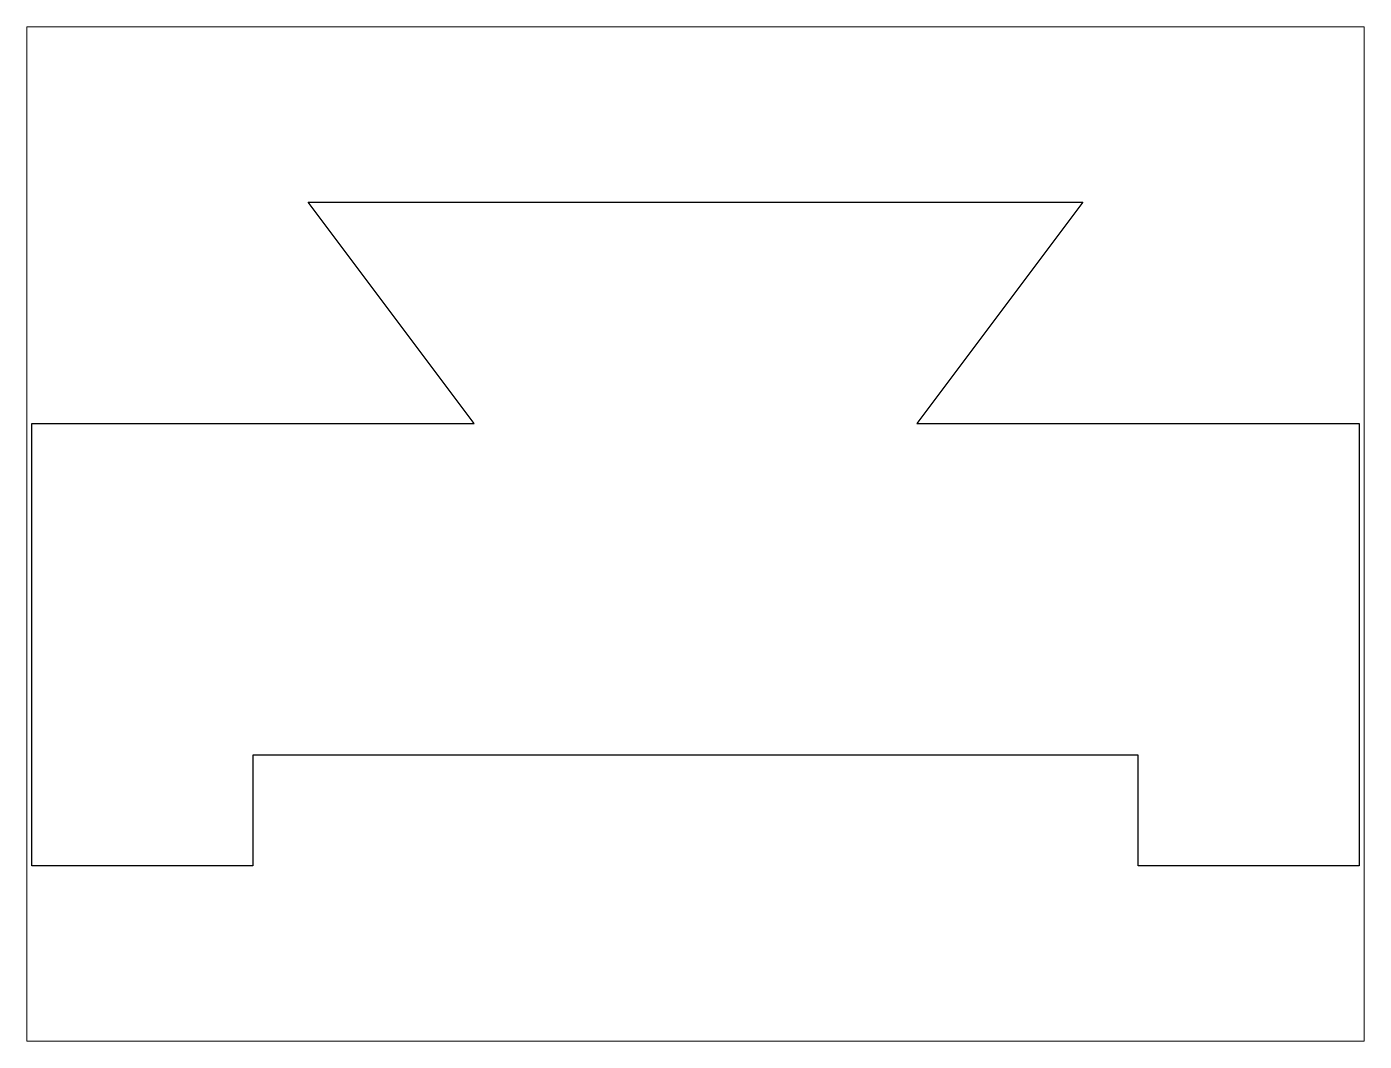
# Paper-space layout 'Layout1' of a CAD drawing. Header units: millimetres. Extents: x 26 to 231, y 20 to 176.
# The model-space entities are those that its viewports show. They can reach past a viewport. Long polylines and large blocks are cut down to what shows.
import ezdxf

# ---------------------------------------------------------------- set-up
doc = ezdxf.new("R2010")
doc.units = ezdxf.units.MM

msp = doc.modelspace()

# ---------------------------------------------------------------- linework, layer by layer
for p, q in [((2, 2), (1.25, 3)), ((1.25, 3), (4.75, 3)), ((4.75, 3), (4, 2)), ((0, 0), (0, 2)), ((0, 2), (2, 2)), ((4, 2), (6, 2)), ((6, 2), (6, 0)), ((5, 0.5), (1, 0.5)), ((1, 0.5), (1, 0)), ((5, 0), (5, 0.5)), ((1, 0), (0, 0)), ((6, 0), (5, 0))]:
    msp.add_line(p, q)

psp = doc.layouts.get("Layout1")

# ---------------------------------------------------------------- viewports
at = {"layer": '0'}
psp.add_viewport(center=(128.5, 97.5), size=(205.6, 156), view_center_point=(3, 1.5), view_height=4.586419, dxfattribs=at)

doc.saveas('drawing.dxf')
